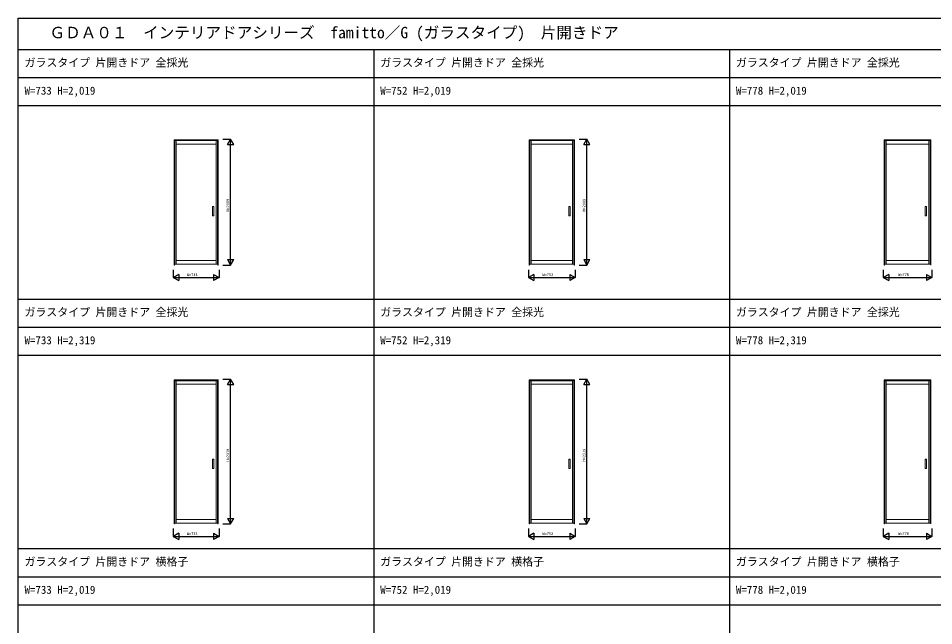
# Model space of a CAD drawing. Units: millimetres, scale not verified. Extents: x -14341 to 14340, y -10000 to 10000.
# Drawn here: x -14341 to 328, y 265 to 10000 of the extents above; entities that cross this region are included whole.
import ezdxf
from ezdxf.enums import TextEntityAlignment as Align

# ---------------------------------------------------------------- set-up
doc = ezdxf.new("R2010")
doc.units = ezdxf.units.MM
doc.header["$LTSCALE"] = 50
for name, color, linetype in [('0-0_0', 7, 'Continuous'), ('0-4_YKK_F1', 7, 'Continuous'), ('0-5_YKK_N1', 2, 'Continuous')]:
    doc.layers.add(name, color=color, linetype=linetype)
doc.layers.add('0-1_YKK_A1', color=4, linetype='Continuous', lineweight=18)
doc.styles.add('ＭＳ ゴシック', font='')
doc.styles.get('ＭＳ ゴシック').set_extended_font_data('MS Gothic')

msp = doc.modelspace()

# ---------------------------------------------------------------- linework, layer by layer
at = {"layer": '0-1_YKK_A1'}
for p, q in [((-11842.4, 8054.55), (-11139.4, 8054.55)), ((-11842.4, 8054.55), (-11842.4, 6046.05)), ((-11839.9, 8054.55), (-11839.9, 6046.05)), ((-11839.9, 8052.05), (-11141.9, 8052.05)), ((-11832.9, 8040.05), (-11149.9, 8040.05)), ((-11832.9, 8040.05), (-11832.9, 6060.05)), ((-11812.9, 8040.05), (-11812.9, 6060.05)), ((-11812.9, 7984.05), (-11169.9, 7984.05)), ((-11169.9, 8040.05), (-11169.9, 6060.05)), ((-11149.9, 8040.05), (-11149.9, 6060.05)), ((-11141.9, 8054.55), (-11141.9, 6046.05)), ((-11139.4, 8054.55), (-11139.4, 6046.05)), ((-6151.9, 8054.55), (-5429.9, 8054.55)), ((-6151.9, 8054.55), (-6151.9, 6046.05)), ((-6149.4, 8054.55), (-6149.4, 6046.05)), ((-6149.4, 8052.05), (-5432.4, 8052.05)), ((-6142.4, 8040.05), (-5440.4, 8040.05)), ((-6142.4, 8040.05), (-6142.4, 6060.05)), ((-6122.4, 8040.05), (-6122.4, 6060.05)), ((-6122.4, 7984.05), (-5460.4, 7984.05)), ((-5460.4, 8040.05), (-5460.4, 6060.05)), ((-5440.4, 8040.05), (-5440.4, 6060.05)), ((-5432.4, 8054.55), (-5432.4, 6046.05)), ((-5429.9, 8054.55), (-5429.9, 6046.05)), ((-464.9, 8054.55), (283.1, 8054.55)), ((-464.9, 8054.55), (-464.9, 6046.05)), ((-462.4, 8054.55), (-462.4, 6046.05)), ((-462.4, 8052.05), (280.6, 8052.05)), ((-455.4, 8040.05), (272.6, 8040.05)), ((-455.4, 8040.05), (-455.4, 6060.05)), ((-435.4, 8040.05), (-435.4, 6060.05)), ((-435.4, 7984.05), (252.6, 7984.05)), ((252.6, 8040.05), (252.6, 6060.05)), ((272.6, 8040.05), (272.6, 6060.05)), ((280.6, 8054.55), (280.6, 6046.05)), ((283.1, 8054.55), (283.1, 6046.05)), ((-11230.5, 6985.05), (-11230.5, 6835.05)), ((-11230.5, 6985.05), (-11209.5, 6985.05)), ((-11209.5, 6985.05), (-11209.5, 6835.05)), ((-5521, 6985.05), (-5521, 6835.05)), ((-5521, 6985.05), (-5500, 6985.05)), ((-5500, 6985.05), (-5500, 6835.05)), ((192, 6985.05), (192, 6835.05)), ((192, 6985.05), (213, 6985.05)), ((213, 6985.05), (213, 6835.05)), ((-11230.5, 6835.05), (-11209.5, 6835.05)), ((-5521, 6835.05), (-5500, 6835.05)), ((192, 6835.05), (213, 6835.05)), ((-11839.9, 6046.05), (-11842.4, 6046.05)), ((-11832.9, 6060.05), (-11149.9, 6060.05)), ((-11812.9, 6116.05), (-11169.9, 6116.05)), ((-11141.9, 6046.05), (-11139.4, 6046.05)), ((-6149.4, 6046.05), (-6151.9, 6046.05)), ((-6142.4, 6060.05), (-5440.4, 6060.05)), ((-6122.4, 6116.05), (-5460.4, 6116.05)), ((-5432.4, 6046.05), (-5429.9, 6046.05)), ((-462.4, 6046.05), (-464.9, 6046.05)), ((-455.4, 6060.05), (272.6, 6060.05)), ((-435.4, 6116.05), (252.6, 6116.05)), ((280.6, 6046.05), (283.1, 6046.05)), ((-11842.4, 4204.55), (-11139.4, 4204.55)), ((-11842.4, 4204.55), (-11842.4, 1896.05)), ((-11839.9, 4204.55), (-11839.9, 1896.05)), ((-11839.9, 4202.05), (-11141.9, 4202.05)), ((-11832.9, 4190.05), (-11149.9, 4190.05)), ((-11832.9, 4190.05), (-11832.9, 1910.05)), ((-11812.9, 4190.05), (-11812.9, 1910.05)), ((-11812.9, 4134.05), (-11169.9, 4134.05)), ((-11169.9, 4190.05), (-11169.9, 1910.05)), ((-11149.9, 4190.05), (-11149.9, 1910.05)), ((-11141.9, 4204.55), (-11141.9, 1896.05)), ((-11139.4, 4204.55), (-11139.4, 1896.05)), ((-6151.9, 4204.55), (-5429.9, 4204.55)), ((-6151.9, 4204.55), (-6151.9, 1896.05)), ((-6149.4, 4204.55), (-6149.4, 1896.05)), ((-6149.4, 4202.05), (-5432.4, 4202.05)), ((-6142.4, 4190.05), (-5440.4, 4190.05)), ((-6142.4, 4190.05), (-6142.4, 1910.05)), ((-6122.4, 4190.05), (-6122.4, 1910.05)), ((-6122.4, 4134.05), (-5460.4, 4134.05)), ((-5460.4, 4190.05), (-5460.4, 1910.05)), ((-5440.4, 4190.05), (-5440.4, 1910.05)), ((-5432.4, 4204.55), (-5432.4, 1896.05)), ((-5429.9, 4204.55), (-5429.9, 1896.05)), ((-464.9, 4204.55), (283.1, 4204.55)), ((-464.9, 4204.55), (-464.9, 1896.05)), ((-462.4, 4204.55), (-462.4, 1896.05)), ((-462.4, 4202.05), (280.6, 4202.05)), ((-455.4, 4190.05), (272.6, 4190.05)), ((-455.4, 4190.05), (-455.4, 1910.05)), ((-435.4, 4190.05), (-435.4, 1910.05)), ((-435.4, 4134.05), (252.6, 4134.05)), ((252.6, 4190.05), (252.6, 1910.05)), ((272.6, 4190.05), (272.6, 1910.05)), ((280.6, 4204.55), (280.6, 1896.05)), ((283.1, 4204.55), (283.1, 1896.05)), ((-11230.5, 2935.05), (-11230.5, 2785.05)), ((-11230.5, 2935.05), (-11209.5, 2935.05)), ((-11209.5, 2935.05), (-11209.5, 2785.05)), ((-5521, 2935.05), (-5521, 2785.05)), ((-5521, 2935.05), (-5500, 2935.05)), ((-5500, 2935.05), (-5500, 2785.05)), ((192, 2935.05), (192, 2785.05)), ((192, 2935.05), (213, 2935.05)), ((213, 2935.05), (213, 2785.05)), ((-11230.5, 2785.05), (-11209.5, 2785.05)), ((-5521, 2785.05), (-5500, 2785.05)), ((192, 2785.05), (213, 2785.05)), ((-11832.9, 1910.05), (-11149.9, 1910.05)), ((-11812.9, 1966.05), (-11169.9, 1966.05)), ((-6142.4, 1910.05), (-5440.4, 1910.05)), ((-6122.4, 1966.05), (-5460.4, 1966.05)), ((-455.4, 1910.05), (272.6, 1910.05)), ((-435.4, 1966.05), (252.6, 1966.05)), ((-11839.9, 1896.05), (-11842.4, 1896.05)), ((-11141.9, 1896.05), (-11139.4, 1896.05)), ((-6149.4, 1896.05), (-6151.9, 1896.05)), ((-5432.4, 1896.05), (-5429.9, 1896.05)), ((-462.4, 1896.05), (-464.9, 1896.05)), ((280.6, 1896.05), (283.1, 1896.05))]:
    msp.add_line(p, q, dxfattribs=at)
at = {"layer": '0-4_YKK_F1'}
for p, q in [((-14340.9, 10000.3), (14340.12, 10000.3)), ((-14340.9, -9999.7), (-14340.9, 10000.3)), ((-14340.9, 9500.3), (14159.1, 9500.3)), ((-8640.9, -9999.7), (-8640.9, 9500.3)), ((-2940.9, -9999.7), (-2940.9, 9500.3)), ((-14340.9, 9050.3), (14159.1, 9050.3)), ((-14340.9, 8600.3), (14159.1, 8600.3)), ((-14340.9, 5500.3), (14159.1, 5500.3)), ((-14340.9, 5050.3), (14159.1, 5050.3)), ((-14340.9, 4600.3), (14159.1, 4600.3)), ((-14340.9, 1500.3), (14159.1, 1500.3)), ((-14340.9, 1050.3), (14159.1, 1050.3)), ((-14340.9, 600.3), (14159.1, 600.3))]:
    msp.add_line(p, q, dxfattribs=at)
at = {"layer": '0-5_YKK_N1'}
for p, q in [((-11064.4, 8065.05), (-10939.4, 8065.05)), ((-10989.4, 7978.45), (-10939.4, 8065.05)), ((-10939.4, 6046.05), (-10939.4, 8065.05)), ((-5354.9, 8065.05), (-5229.9, 8065.05)), ((-5279.9, 7978.45), (-5229.9, 8065.05)), ((-5229.9, 6046.05), (-5229.9, 8065.05)), ((-11064.4, 6046.05), (-10939.4, 6046.05)), ((-10989.4, 6132.65), (-10889.4, 6132.65)), ((-5354.9, 6046.05), (-5229.9, 6046.05)), ((-5279.9, 6132.65), (-5179.9, 6132.65)), ((-11857.4, 5971.05), (-11857.4, 5846.05)), ((-11770.8, 5896.05), (-11857.4, 5846.05)), ((-11770.8, 5896.05), (-11770.8, 5796.05)), ((-11211, 5896.05), (-11211, 5796.05)), ((-11211, 5896.05), (-11124.4, 5846.05)), ((-11124.4, 5971.05), (-11124.4, 5846.05)), ((-6166.9, 5971.05), (-6166.9, 5846.05)), ((-6080.3, 5896.05), (-6166.9, 5846.05)), ((-6080.3, 5896.05), (-6080.3, 5796.05)), ((-5501.5, 5896.05), (-5501.5, 5796.05)), ((-5501.5, 5896.05), (-5414.9, 5846.05)), ((-5414.9, 5971.05), (-5414.9, 5846.05)), ((-479.9, 5971.05), (-479.9, 5846.05)), ((-393.3, 5896.05), (-479.9, 5846.05)), ((-393.3, 5896.05), (-393.3, 5796.05)), ((211.5, 5896.05), (211.5, 5796.05)), ((211.5, 5896.05), (298.1, 5846.05)), ((298.1, 5971.05), (298.1, 5846.05)), ((-11857.4, 5846.05), (-11770.8, 5796.05)), ((-11857.4, 5846.05), (-11124.4, 5846.05)), ((-11124.4, 5846.05), (-11211, 5796.05)), ((-6166.9, 5846.05), (-6080.3, 5796.05)), ((-6166.9, 5846.05), (-5414.9, 5846.05)), ((-5414.9, 5846.05), (-5501.5, 5796.05)), ((-479.9, 5846.05), (-393.3, 5796.05)), ((-479.9, 5846.05), (298.1, 5846.05)), ((298.1, 5846.05), (211.5, 5796.05)), ((-11064.4, 4215.05), (-10939.4, 4215.05)), ((-10989.4, 4128.45), (-10939.4, 4215.05)), ((-10939.4, 1896.05), (-10939.4, 4215.05)), ((-5354.9, 4215.05), (-5229.9, 4215.05)), ((-5279.9, 4128.45), (-5229.9, 4215.05)), ((-5229.9, 1896.05), (-5229.9, 4215.05)), ((-10989.4, 1982.65), (-10889.4, 1982.65)), ((-5279.9, 1982.65), (-5179.9, 1982.65)), ((-11857.4, 1821.05), (-11857.4, 1696.05)), ((-11124.4, 1821.05), (-11124.4, 1696.05)), ((-11064.4, 1896.05), (-10939.4, 1896.05)), ((-6166.9, 1821.05), (-6166.9, 1696.05)), ((-5414.9, 1821.05), (-5414.9, 1696.05)), ((-5354.9, 1896.05), (-5229.9, 1896.05)), ((-479.9, 1821.05), (-479.9, 1696.05)), ((298.1, 1821.05), (298.1, 1696.05)), ((-11770.8, 1746.05), (-11857.4, 1696.05)), ((-11857.4, 1696.05), (-11770.8, 1646.05)), ((-11857.4, 1696.05), (-11124.4, 1696.05)), ((-11770.8, 1746.05), (-11770.8, 1646.05)), ((-11211, 1746.05), (-11211, 1646.05)), ((-11211, 1746.05), (-11124.4, 1696.05)), ((-11124.4, 1696.05), (-11211, 1646.05)), ((-6080.3, 1746.05), (-6166.9, 1696.05)), ((-6166.9, 1696.05), (-6080.3, 1646.05)), ((-6166.9, 1696.05), (-5414.9, 1696.05)), ((-6080.3, 1746.05), (-6080.3, 1646.05)), ((-5501.5, 1746.05), (-5501.5, 1646.05)), ((-5501.5, 1746.05), (-5414.9, 1696.05)), ((-5414.9, 1696.05), (-5501.5, 1646.05)), ((-393.3, 1746.05), (-479.9, 1696.05)), ((-479.9, 1696.05), (-393.3, 1646.05)), ((-479.9, 1696.05), (298.1, 1696.05)), ((-393.3, 1746.05), (-393.3, 1646.05)), ((211.5, 1746.05), (211.5, 1646.05)), ((211.5, 1746.05), (298.1, 1696.05)), ((298.1, 1696.05), (211.5, 1646.05))]:
    msp.add_line(p, q, dxfattribs=at)
for points in [[(-10989.4, 7978.45), (-10889.4, 7978.45), (-10939.4, 8065.05)], [(-5279.9, 7978.45), (-5179.9, 7978.45), (-5229.9, 8065.05)], [(-10989.4, 6132.65), (-10939.4, 6046.05), (-10889.4, 6132.65)], [(-5279.9, 6132.65), (-5229.9, 6046.05), (-5179.9, 6132.65)], [(-10989.4, 4128.45), (-10889.4, 4128.45), (-10939.4, 4215.05)], [(-5279.9, 4128.45), (-5179.9, 4128.45), (-5229.9, 4215.05)], [(-10989.4, 1982.65), (-10939.4, 1896.05), (-10889.4, 1982.65)], [(-5279.9, 1982.65), (-5229.9, 1896.05), (-5179.9, 1982.65)]]:
    msp.add_lwpolyline(points, dxfattribs=at)

# ---------------------------------------------------------------- texts
at = {"layer": '0-0_0', "style": 'ＭＳ ゴシック'}
for s, height, p in [('ＧＤＡ０１  インテリアドアシリーズ\u3000famitto／G (ガラスタイプ)\u3000片開きドア', 183.3, (-13840.9, 9625.3)), ('ガラスタイプ 片開きドア 全採光', 128.3, (-14240.9, 9187.8)), ('ガラスタイプ 片開きドア 全採光', 128.3, (-8540.9, 9187.8)), ('ガラスタイプ 片開きドア 全採光', 128.3, (-2840.9, 9187.8)), ('W=733 H=2,019', 128.3, (-14240.9, 8737.8)), ('W=752 H=2,019', 128.3, (-8540.9, 8737.8)), ('W=778 H=2,019', 128.3, (-2840.9, 8737.8)), ('ガラスタイプ 片開きドア 全採光', 128.3, (-14240.9, 5187.8)), ('ガラスタイプ 片開きドア 全採光', 128.3, (-8540.9, 5187.8)), ('ガラスタイプ 片開きドア 全採光', 128.3, (-2840.9, 5187.8)), ('W=733 H=2,319', 128.3, (-14240.9, 4737.8)), ('W=752 H=2,319', 128.3, (-8540.9, 4737.8)), ('W=778 H=2,319', 128.3, (-2840.9, 4737.8)), ('ガラスタイプ 片開きドア 横格子', 128.3, (-14240.9, 1187.8)), ('ガラスタイプ 片開きドア 横格子', 128.3, (-8540.9, 1187.8)), ('ガラスタイプ 片開きドア 横格子', 128.3, (-2840.9, 1187.8)), ('W=733 H=2,019', 128.3, (-14240.9, 737.8)), ('W=752 H=2,019', 128.3, (-8540.9, 737.8)), ('W=778 H=2,019', 128.3, (-2840.9, 737.8))]:
    msp.add_text(s, height=height, dxfattribs=at).set_placement(p, align=Align.BOTTOM_LEFT)
at = {"layer": '0-5_YKK_N1', "style": 'ＭＳ ゴシック'}
for s, p in [('H=2019', (-10949.4, 6900.55)), ('H=2019', (-5239.9, 6900.55)), ('H=2319', (-10949.4, 2895.55)), ('H=2319', (-5239.9, 2895.55))]:
    msp.add_text(s, height=43.99, rotation=90, dxfattribs=at).set_placement(p, align=Align.BOTTOM_LEFT)
for s, p in [('W=733', (-11640.9, 5856.05)), ('W=752', (-5940.9, 5856.05)), ('W=778', (-240.9, 5856.05)), ('W=733', (-11640.9, 1706.05)), ('W=752', (-5940.9, 1706.05)), ('W=778', (-240.9, 1706.05))]:
    msp.add_text(s, height=43.99, dxfattribs=at).set_placement(p, align=Align.BOTTOM_LEFT)

doc.saveas('drawing.dxf')
